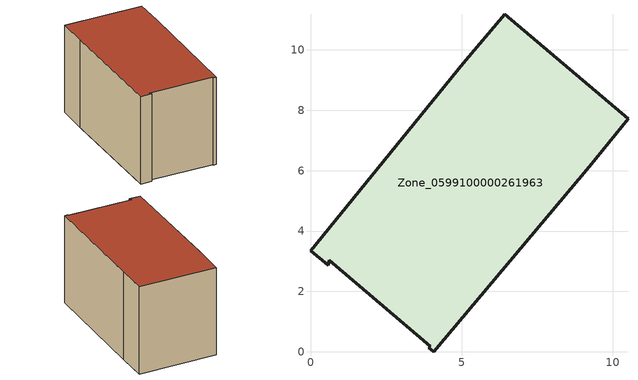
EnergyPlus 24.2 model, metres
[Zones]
Zone_0599100000261963
 floor ground (C_G): 3.96,0.19 0.62,3.03 0.59,2.86 0,3.35 5.06,9.55 6.43,11.18 10.51,7.71 9.22,6.13 4.08,0 3.92,0.13 z0
 wall outside (C_F): 10.51,7.71 6.43,11.18 5.06,9.55 0,3.35 0.59,2.86 0.62,3.03 3.96,0.19 3.92,0.13 4.08,0 9.22,6.13 10.51,7.71 z0:6.2
 roof outside (C_R): 0.62,3.03 3.96,0.19 3.92,0.13 4.08,0 9.22,6.13 10.51,7.71 6.43,11.18 5.06,9.55 0,3.35 0.59,2.86 z6.2
[BUILDING]
Pand.0599100000261963: North Axis=0; Terrain=City; Loads Convergence Tolerance Value=0.04; Temperature Convergence Tolerance Value=0.4; Solar Distribution=FullExterior; Maximum Number of Warmup Days=25; Minimum Number of Warmup Days=1
[Site:Location]
Rotterdam.The.Hague.AP_ZH_NLD Design_Conditions: Latitude=51.96; Longitude=4.45; Time Zone=1; Elevation=-4.5
[SITE:GROUNDTEMPERATURE:BUILDINGSURFACE]
18, 18, 18, 18, 18, 18, 18, 18, 18, 18, 18, 18
[MATERIAL] Thermal Absorptance=0.9; Solar Absorptance=0.7; Visible Absorptance=0.7
Name | Roughness | Thickness | Conductivity | Density | Specific Heat
G.TI.1946 | MediumSmooth | 0.15 | 1 | 540 | 1210
F.TI.1946 | Rough | 0.3 | 0.857143 | 1920 | 840
R.TI.1946 | MediumRough | 0.2 | 0.1 | 1500 | 1000
[CONSTRUCTION]
C_G: G.TI.1946
C_F: F.TI.1946
C_R: R.TI.1946
[ZONE]
Zone_0599100000261963: Type=1; Multiplier=1; Ceiling Height=Autocalculate; Volume=Autocalculate; Floor Area=autocalculate; Part of Total Floor Area=Yes
[ZONEINFILTRATION:DESIGNFLOWRATE]
Infil_Zone_0599100000261963: Zone or ZoneList or Space or SpaceList=Zone_0599100000261963; Schedule=AlwaysOn; Design Flow Rate Calculation Method=Flow/Area; Flow Rate per Floor Area=0.003; Constant Term Coefficient=1; Temperature Term Coefficient=0; Velocity Term Coefficient=0; Velocity Squared Term Coefficient=0
[HVACTEMPLATE:ZONE:IDEALLOADSAIRSYSTEM]
Zone_0599100000261963: Maximum Heating Supply Air Temperature=50; Minimum Cooling Supply Air Temperature=13; Maximum Heating Supply Air Humidity Ratio=0.0156; Minimum Cooling Supply Air Humidity Ratio=0.0077; Heating Limit=NoLimit; Cooling Limit=NoLimit; Dehumidification Control Type=ConstantSensibleHeatRatio; Cooling Sensible Heat Ratio=0.7; Dehumidification Setpoint=60; Humidification Control Type=None; Humidification Setpoint=30; Outdoor Air Method=None; Outdoor Air Flow Rate per Person=0.00944; Outdoor Air Flow Rate per Zone Floor Area=0; Outdoor Air Flow Rate per Zone=0; Demand Controlled Ventilation Type=None; Outdoor Air Economizer Type=NoEconomizer; Heat Recovery Type=None; Sensible Heat Recovery Effectiveness=0.7; Latent Heat Recovery Effectiveness=0.65
[ZONECONTROL:THERMOSTAT]
ThermostatControl_Zone_0599100000261963: Zone or ZoneList=Zone_0599100000261963; Control Type Schedule=DualSetpointControlType; Control 1=Thermostat_Zone_0599100000261963; Temperature Difference Between Cutout And Setpoint=0
[THERMOSTATSETPOINT:DUALSETPOINT]
Thermostat_Zone_0599100000261963: Heating Setpoint Temperature Schedule=HeatingSetpoint_Zone_0599100000261963; Cooling Setpoint Temperature Schedule=CoolingSetpoint_Zone_0599100000261963
[SCHEDULE:COMPACT]
HeatingSetpoint_Zone_0599100000261963: Through: 12/31, For: AllDays, Until: 24:00, 21
CoolingSetpoint_Zone_0599100000261963: Through: 12/31, For: AllDays, Until: 24:00, 24
DualSetpointControlType: Through: 12/31, For: AllDays, Until: 24:00, 4
AlwaysOn: Through: 12/31, For: AllDays, Until: 24:00, 1
